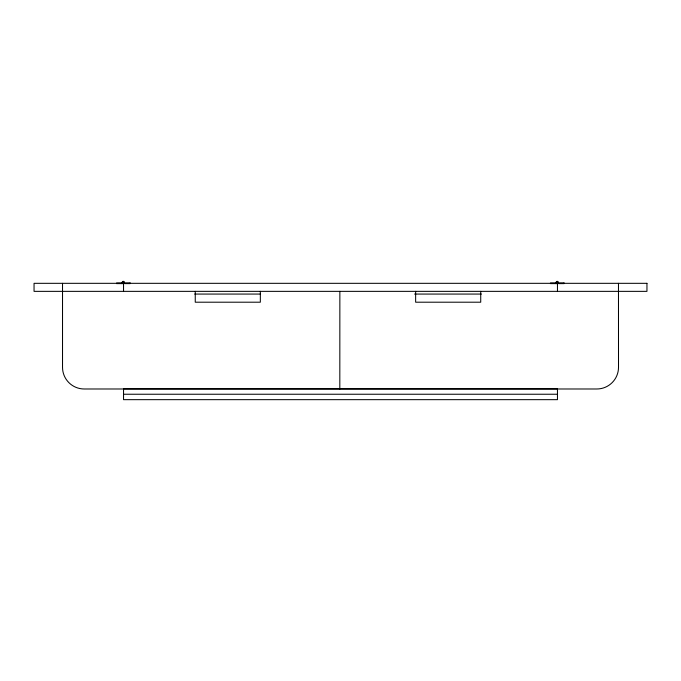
<?xml version="1.0" encoding="UTF-8"?>
<svg xmlns="http://www.w3.org/2000/svg" width="681" height="681" viewBox="0 0 681 681"><rect width="100%" height="100%" fill="white"/><g stroke="black" fill="none" stroke-linecap="round" stroke-linejoin="round"><path stroke-width="1.02" d="M122.325 282.998L123.057 281.985L123.806 282.181L123.482 283.015L116.553 283.032L116.553 283.611L123.338 283.611M557.782 282.309C555.1 281.925 559.152 283.602 556.981 281.977C557.16 284.479 558.165 280.546 556.232 282.998M122.776 282.47L123.346 281.917M556.709 282.326L557.245 282.955L557.662 282.232M123.874 282.624C122.103 280.827 123.976 284.496 123.457 282.011M123.746 282.709L122.869 282.598M122.955 282.062L123.338 283.032M557.245 283.032L550.469 283.032L550.469 283.611L557.245 283.611M194.715 294.064L260.465 294.064M414.593 294.064L481.399 294.064M123.542 394.239L557.458 394.239M618.476 283.322L618.51 367.289A21.698 21.698 0 0 1 596.82 388.987L84.223 388.987A21.698 21.698 0 0 1 62.524 367.289L62.524 283.322M557.458 283.322L557.458 291.459M555.994 283.032L555.994 283.611M480.726 291.357L480.726 302.202L415.64 302.202L415.64 291.357M339.862 291.357L339.819 388.987M260.338 291.357L260.338 302.202L195.251 302.202L195.251 291.357M123.542 283.322L123.542 291.459M122.086 283.032L122.086 283.611M130.114 283.032L124.589 283.032L124.589 283.611L130.114 283.611L130.114 283.032M564.03 283.032L558.497 283.032L558.497 283.611L564.03 283.611L564.03 283.032M646.95 283.322L34.05 283.322L34.05 291.357L646.95 291.357L646.95 283.322M557.458 388.817L123.542 388.817L123.542 399.662L557.458 399.662L557.458 388.817M122.75 283.449A1.141 1.141 0 0 0 124.47 282.487A1.141 1.141 0 0 0 122.776 281.483A1.141 1.141 0 0 0 122.75 283.449M556.666 283.449A1.141 1.141 0 0 0 558.386 282.487A1.141 1.141 0 0 0 556.692 281.483A1.141 1.141 0 0 0 556.666 283.449"/></g></svg>
